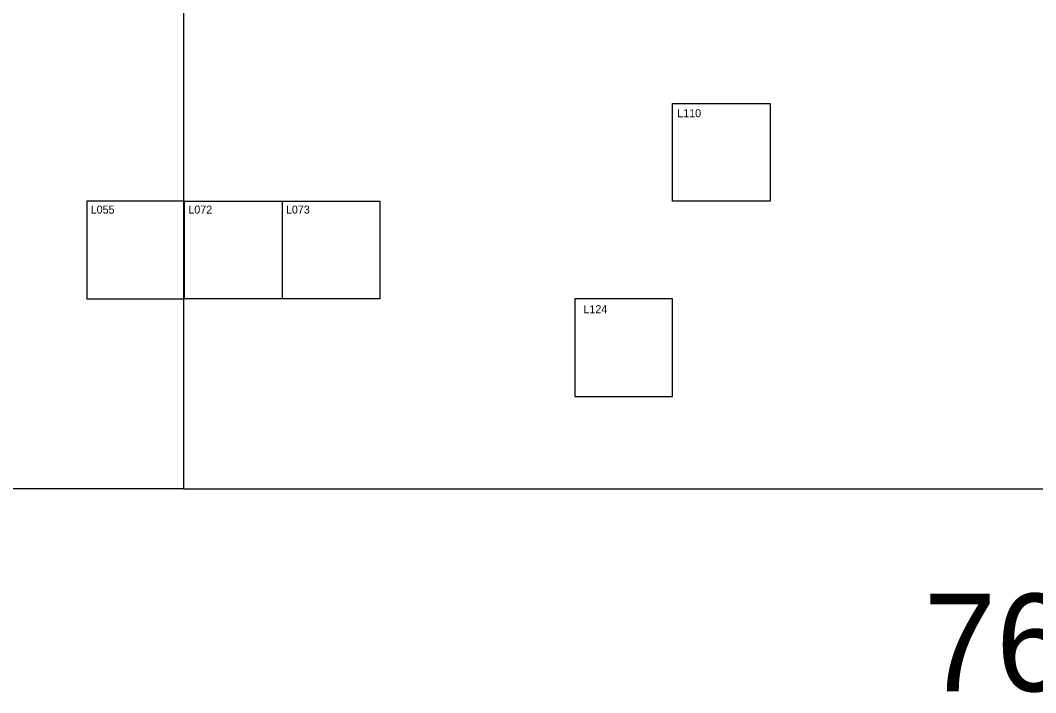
# Model space of a CAD drawing. Extents: x -453 to 184, y -334 to 300.
# Drawn here: x -116.8 to -12.8, y 79.7 to 148.5 of the extents above; entities that cross this region are included whole.
import ezdxf

# ---------------------------------------------------------------- set-up
doc = ezdxf.new("R2010")
doc.units = 0
for name, color, linetype in [('100M Grid', 7, 'Continuous'), ('House Site Numbers', 7, 'Continuous'), ('Quadrat ID', 7, 'Continuous'), ('Quadrats', 7, 'Continuous')]:
    doc.layers.add(name, color=color, linetype=linetype)

msp = doc.modelspace()

# ---------------------------------------------------------------- linework, layer by layer
at = {"layer": '100M Grid'}
for p, q in [((-100, 130), (-100, 130)), ((-100, 130), (-100, 130)), ((-100, 130), (-100, 130)), ((-100, 130), (-100, 130)), ((-100, 130), (-100, 130)), ((-100, 130), (-100, 130)), ((-100, 130), (-100, 130)), ((-100, 130), (-100, 130)), ((-90, 130), (-90, 130)), ((-90, 130), (-90, 130)), ((-90, 130), (-90, 130)), ((-90, 130), (-90, 130)), ((-90, 130), (-90, 130)), ((-90, 130), (-90, 130)), ((-90, 130), (-90, 130)), ((-90, 130), (-90, 130)), ((-80, 130), (-80, 130)), ((-80, 130), (-80, 130)), ((-80, 130), (-80, 130)), ((-80, 130), (-80, 130)), ((-100, 120), (-100, 120)), ((-100, 120), (-100, 120)), ((-100, 120), (-100, 120)), ((-100, 120), (-100, 120)), ((-100, 120), (-100, 120)), ((-100, 120), (-100, 120)), ((-100, 120), (-100, 120)), ((-100, 120), (-100, 120)), ((-90, 120), (-90, 120)), ((-90, 120), (-90, 120)), ((-90, 120), (-90, 120)), ((-90, 120), (-90, 120)), ((-90, 120), (-90, 120)), ((-90, 120), (-90, 120)), ((-90, 120), (-90, 120)), ((-90, 120), (-90, 120)), ((-80, 120), (-80, 120)), ((-80, 120), (-80, 120)), ((-80, 120), (-80, 120)), ((-80, 120), (-80, 120))]:
    msp.add_line(p, q, dxfattribs=at)
msp.add_lwpolyline([(-100.09, 200.54), (-100.09, 100.54), (-0.09, 100.54), (-0.09, 200.54)], close=True, dxfattribs=at)
at = {"layer": 'Quadrat ID'}
for p, q in [((-110, 130), (-110, 130)), ((-110, 130), (-110, 130)), ((-110, 130), (-110, 130)), ((-110, 130), (-110, 130)), ((-110, 120), (-110, 120)), ((-110, 120), (-110, 120)), ((-110, 120), (-110, 120)), ((-110, 120), (-110, 120))]:
    msp.add_line(p, q, dxfattribs=at)
at = {"layer": 'Quadrats'}
for p, q in [((-100.09, 200.54), (-100.09, 100.54)), ((-100.09, 100.54), (-200.09, 100.54)), ((-100.09, 100.54), (-0.09, 100.54))]:
    msp.add_line(p, q, dxfattribs=at)
for points in [[(-50, 140), (-40, 140), (-40, 130), (-50, 130)], [(-110, 130), (-110, 120), (-100, 120), (-100, 130)], [(-50, 120), (-60, 120), (-60, 110), (-50, 110)]]:
    msp.add_lwpolyline(points, close=True, dxfattribs=at)
for points in [[(-100, 130), (-90, 130), (-90, 120), (-100, 120)], [(-90, 130), (-80, 130), (-80, 120), (-90, 120)]]:
    msp.add_lwpolyline(points, dxfattribs=at)

# ---------------------------------------------------------------- texts
at = {"layer": 'House Site Numbers'}
msp.add_text('76H', height=10, dxfattribs=at).set_placement((-24.29, 79.81))
at = {"layer": 'Quadrat ID'}
for s, p in [('L110', (-49.52, 138.61)), ('L073', (-89.6, 128.74)), ('L124', (-59.13, 118.54))]:
    msp.add_text(s, height=0.82, dxfattribs=at).set_placement(p)
at = {"layer": 'Quadrats'}
for s, p in [('L055', (-109.6, 128.74)), ('L072', (-99.6, 128.74))]:
    msp.add_text(s, height=0.82, dxfattribs=at).set_placement(p)

doc.saveas('drawing.dxf')
